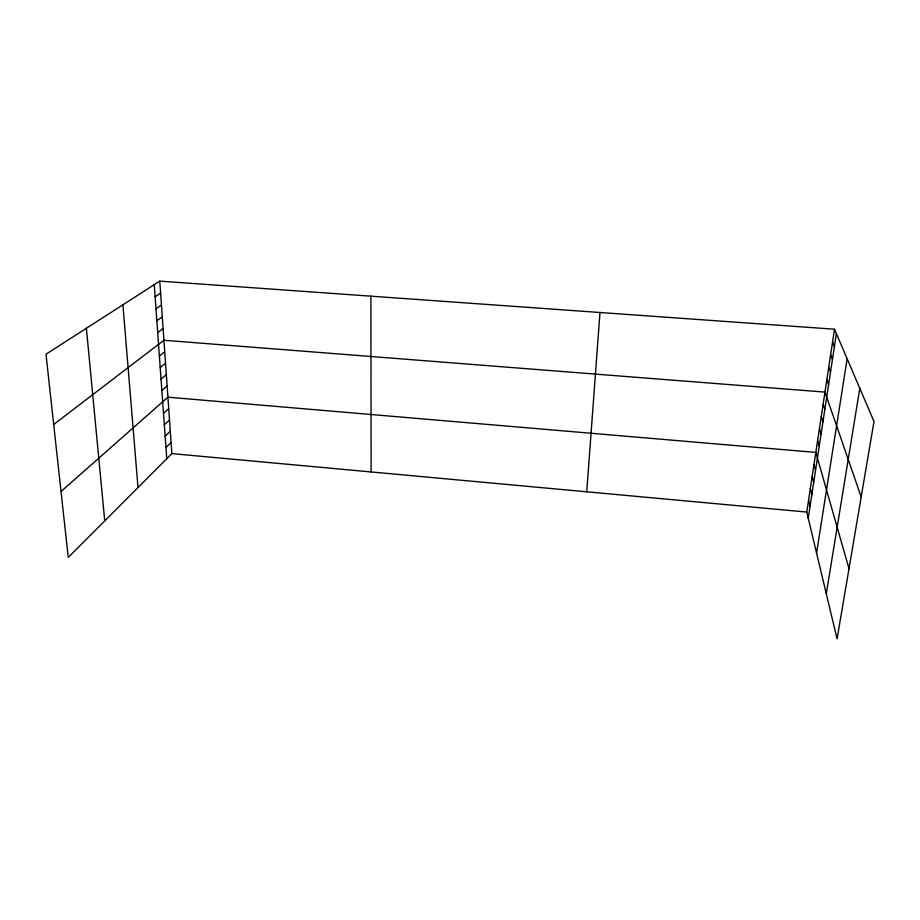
<?xml version="1.0" encoding="UTF-8"?>
<svg xmlns="http://www.w3.org/2000/svg" width="920" height="920" viewBox="0 0 920 920"><rect width="100%" height="100%" fill="white"/><g stroke="black" fill="none" stroke-linecap="round" stroke-linejoin="round"><path stroke-width="1.38" d="M586.741 491.797L599.978 312.501M834.497 329.222L874 421.509L837.073 638.882L806.771 512.06L834.497 329.222L159.781 281.117L46 354.223L68.252 557.439L171.856 453.606L159.781 281.117M808.243 518.202L836.383 333.638M816.569 553.047L847.147 358.766M826.298 593.745L859.809 388.355M165.956 447.511L171.074 442.497M165.14 436.206L170.292 431.296M164.323 424.833L169.498 420.014M163.495 413.356L168.705 408.641M61.03 491.498L167.9 397.175L815.821 452.421L848.999 568.675M161.862 390.482L167.118 385.963M161.034 379.086L166.324 374.67M160.218 367.609L165.531 363.285M159.379 356.028L164.726 351.82M53.693 424.465L163.921 340.262L824.964 392.104L861.178 496.984M157.699 332.615L163.105 328.612M156.848 320.769L162.288 316.882M155.998 308.832L161.46 305.049M155.123 296.803L160.62 293.135M171.856 453.606L806.771 512.06M832.565 342.01L834.417 346.553M830.645 354.695L832.462 359.352M828.736 367.264L830.53 372.059M826.838 379.741L828.609 384.652M823.112 404.363L824.814 409.515M821.261 416.53L822.94 421.797M819.432 428.593L821.088 433.975M817.615 440.553L819.248 446.05M813.981 464.542L815.557 470.258M812.153 476.572L813.706 482.402M810.347 488.497L811.865 494.431M808.553 500.33L810.048 506.368M86.399 328.267L104.742 520.87M122.912 304.808L138 487.531M154.261 284.671L166.761 458.712M370.886 296.171L371.128 471.948"/></g></svg>
